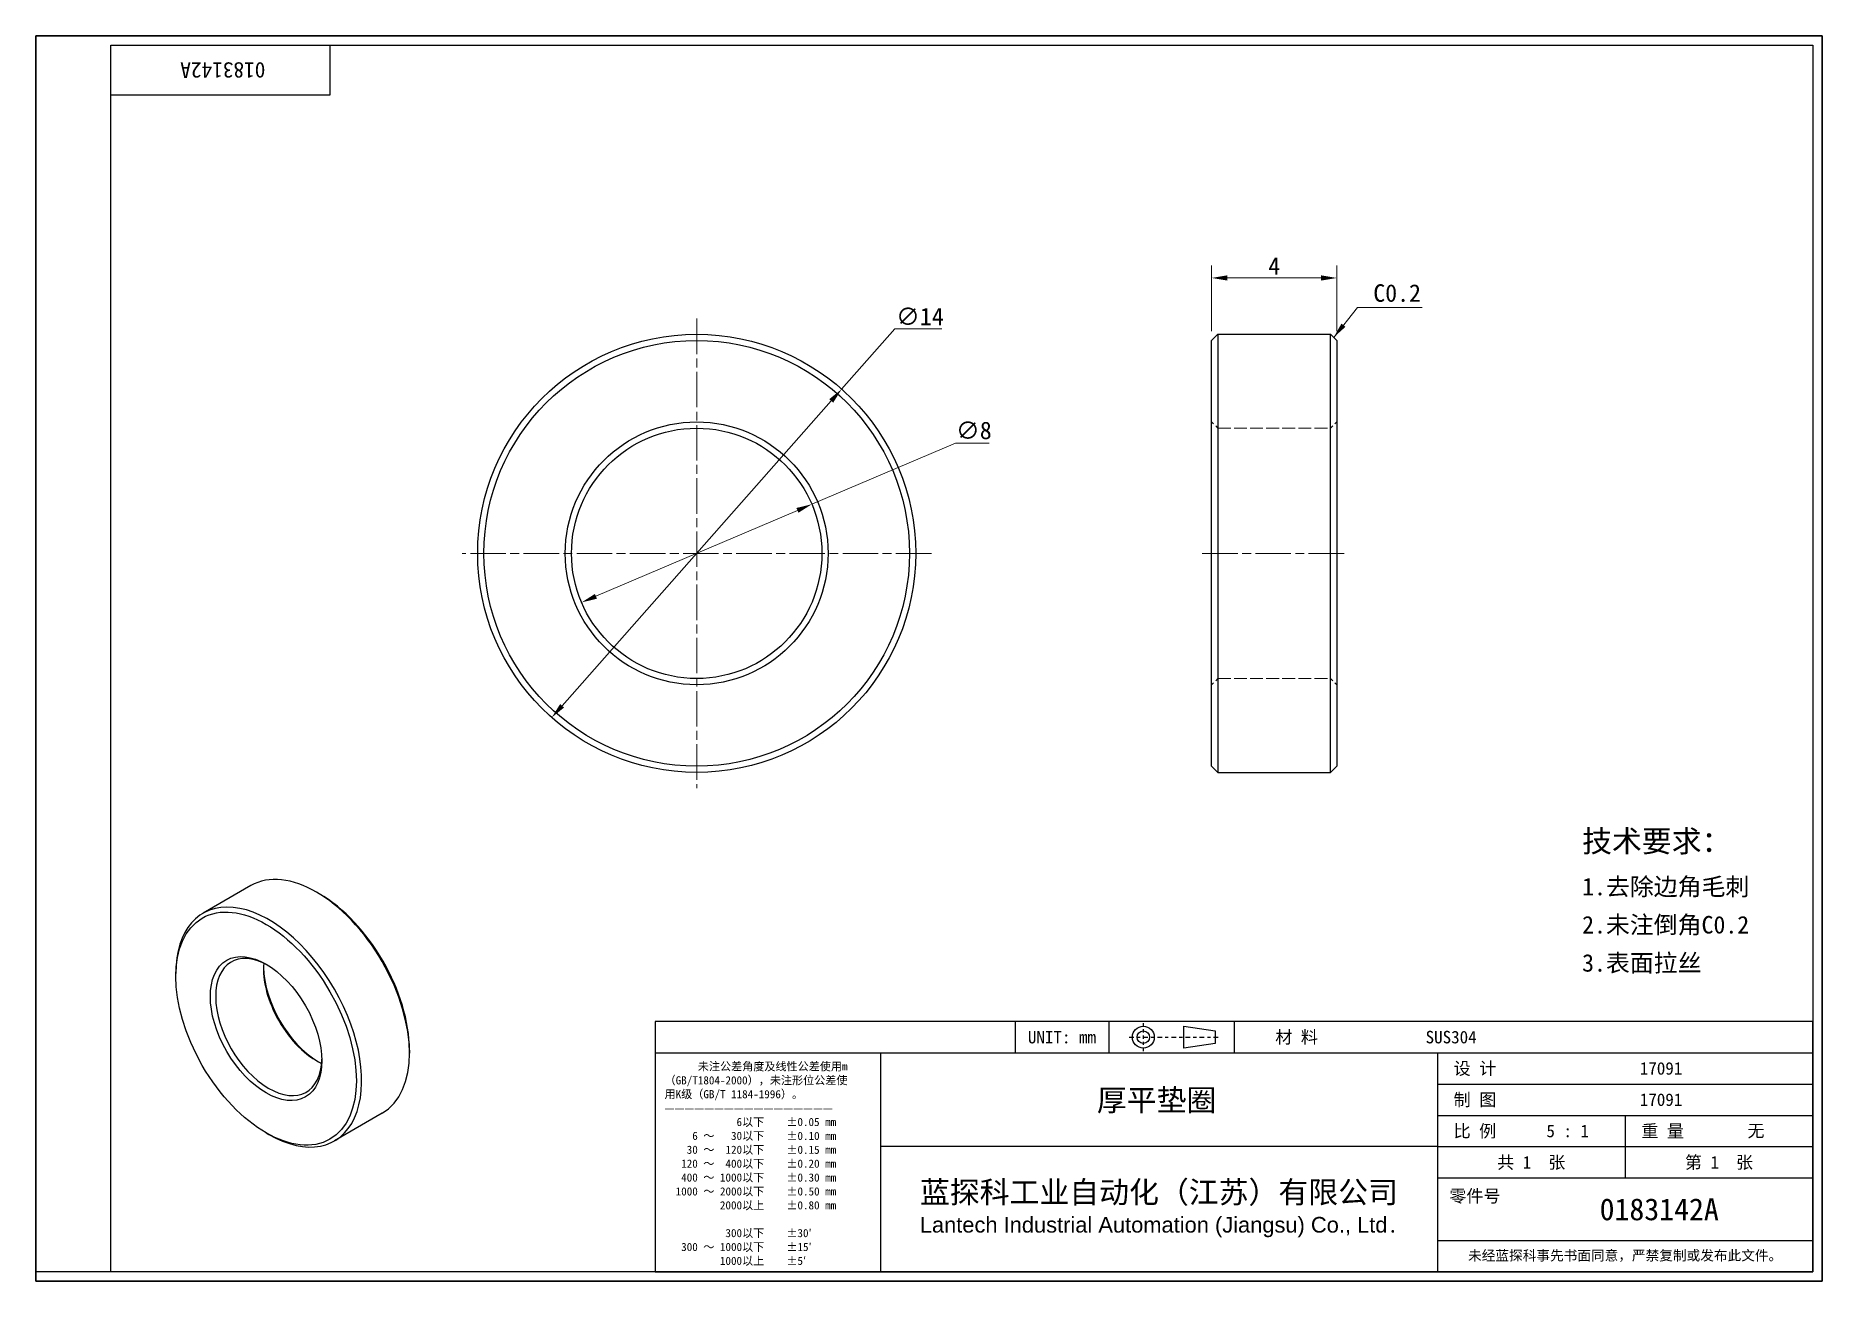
# Model space of a CAD drawing. Header units: millimetres. Extents: x 1.2 to 58.3, y 1.1 to 40.9.
import ezdxf
from ezdxf.enums import TextEntityAlignment as Align

# ---------------------------------------------------------------- set-up
doc = ezdxf.new("R2010")
doc.units = ezdxf.units.MM
doc.header["$LTSCALE"] = 0.2
doc.linetypes.add('CHAIN', pattern=[0.3543, 0.2362, -0.0295, 0.0591, -0.0295])
doc.linetypes.add('DASHED', pattern=[0.2067, 0.1654, -0.0413])
for name, color, linetype, lineweight in [('1', 7, 'Continuous', 18), ('可见 (ISO)', 7, 'Continuous', 25), ('图框 (ISO)', 7, 'Continuous', 35), ('标题 (ISO)', 7, 'Continuous', 25)]:
    doc.layers.add(name, color=color, linetype=linetype, lineweight=lineweight)
for name, color, linetype, lineweight, true_color in [('中心标记 (ISO)', 1, 'CHAIN', 18, 0xff0000), ('中心线 (ISO)', 1, 'CHAIN', 18, 0xff0000), ('尺寸 (ISO)', 7, 'Continuous', 18, 0x008000), ('符号 (ISO)', 7, 'Continuous', 18, 0x008000), ('隐藏 (ISO)', 5, 'DASHED', 18, 0x0000ff)]:
    doc.layers.add(name, color=color, linetype=linetype, lineweight=lineweight, true_color=true_color)
doc.styles.add('文本样式164', font='SimSun.ttf')
doc.styles.add('文本样式165', font='SimSun.ttf')
doc.styles.add('文本样式74', font='SimSun.ttf')
doc.styles.add('最新国标', font='simfang.ttf')
doc.styles.add('注释文本 (ISO)', font='simfang.ttf')
doc.dimstyles.new('默认 (GB)', dxfattribs={"dimscale": 0.2, "dimtxt": 2.8, "dimasz": 2.5, "dimexe": 2, "dimexo": 1.5, "dimgap": 0.5, "dimtad": 1, "dimtoh": 1, "dimdsep": 46, "dimtxsty": '最新国标', "dimcen": 0.09, "dimdle": 10, "dimclrd": 256, "dimclre": 256, "dimclrt": 256, "dimaunit": 1, "dimadec": 3, "dimazin": 2, "dimtfac": 0.535714, "dimtdec": 3, "dimtmove": 0, "dimatfit": 3, "dimfxl": 0, "dimtolj": 1, "dimlwd": -1, "dimlwe": -1, "dimarcsym": 0})
doc.dimstyles.new('默认 (GB)$7', dxfattribs={"dimscale": 0.2, "dimtxt": 2.8, "dimasz": 2.5, "dimexe": 2, "dimexo": 1.5, "dimgap": 0.5, "dimtad": 1, "dimtoh": 1, "dimdsep": 46, "dimtxsty": '最新国标', "dimcen": 0.09, "dimdle": 10, "dimclrd": 256, "dimclre": 256, "dimclrt": 256, "dimaunit": 1, "dimadec": 3, "dimazin": 2, "dimtfac": 0.535714, "dimtdec": 3, "dimtmove": 0, "dimatfit": 3, "dimfxl": 0, "dimtolj": 1, "dimlwd": -1, "dimlwe": -1, "dimarcsym": 0})

# ---------------------------------------------------------------- blocks, each defined once
blk = doc.blocks.new('图框 最新国标')
at = {"layer": '图框 (ISO)'}
for p, q in [((6, 7), (6, 204.5)), ((6, 204.5), (291.5, 204.5)), ((291.5, 204.5), (291.5, 5.5)), ((6, 7), (6, 5.5)), ((6, 7), (6, 5.5)), ((291.5, 5.5), (6, 5.5))]:
    blk.add_line(p, q, dxfattribs=at)
at = {"layer": '图框 (ISO)', "color": 7, "linetype": 'Continuous', "lineweight": 25}
for p, q in [((18, 203), (290, 203)), ((18, 7), (18, 203)), ((18, 203), (290, 203)), ((53, 203), (53, 195)), ((290, 203), (290, 7)), ((290, 203), (290, 7)), ((53, 195), (18, 195)), ((290, 7), (6, 7)), ((290, 7), (18, 7))]:
    blk.add_line(p, q, dxfattribs=at)
at = {"layer": '图框 (ISO)', "style": '文本样式74'}
blk.add_attdef('零件代号_001', (42.7, 200.25), '', height=2.5, rotation=180, dxfattribs=at)
blk = doc.blocks.new('标题栏 最新国标')
at = {"layer": '标题 (ISO)'}
for p, q in [((381.98, -183.84), (196.98, -183.84)), ((196.98, -183.84), (196.98, -223.84)), ((254.48, -183.84), (254.48, -188.84)), ((269.48, -183.84), (269.48, -188.84)), ((281.48, -188.09), (281.48, -184.59)), ((281.48, -184.59), (286.48, -185.34)), ((286.48, -185.34), (286.48, -187.34)), ((289.48, -183.84), (289.48, -188.84)), ((381.98, -223.84), (381.98, -183.84)), ((383.48, -183.84), (383.48, -225.34)), ((286.48, -187.34), (281.48, -188.09)), ((196.98, -188.84), (381.98, -188.84)), ((232.98, -188.84), (232.98, -223.84)), ((321.98, -188.84), (321.98, -223.84)), ((321.98, -193.84), (381.98, -193.84)), ((321.98, -198.84), (381.98, -198.84)), ((351.98, -198.84), (351.98, -208.84)), ((321.98, -203.84), (232.98, -203.84)), ((321.98, -203.84), (381.98, -203.84)), ((321.98, -208.84), (381.98, -208.84)), ((321.98, -218.84), (381.98, -218.84)), ((196.98, -223.84), (381.98, -223.84)), ((383.48, -225.34), (196.98, -225.34))]:
    blk.add_line(p, q, dxfattribs=at)
at = {"layer": '标题 (ISO)', "linetype": 'CHAIN', "ltscale": 5.000333}
blk.add_line((274.98, -184.09), (274.98, -188.59), dxfattribs=at)
at = {"layer": '标题 (ISO)', "linetype": 'CHAIN', "ltscale": 15.834605}
blk.add_line((272.73, -186.34), (286.98, -186.34), dxfattribs=at)
at = {"layer": '标题 (ISO)'}
for radius in [1.75, 1]:
    blk.add_circle((274.98, -186.34), radius, dxfattribs=at)
at = {"layer": '1', "style": '文本样式164'}
for s, p in [('UNIT: mm', (261.98, -186.34)), ('材 料', (299.48, -186.34)), ('设 计', (327.98, -191.34)), ('制 图', (327.98, -196.34)), ('比 例', (327.98, -201.34)), ('重 量', (357.98, -201.34)), ('共 1  张', (336.98, -206.34)), ('第 1  张', (366.98, -206.34))]:
    blk.add_text(s, height=2, dxfattribs=at).set_placement(p, align=Align.MIDDLE_CENTER)
at = {"layer": '标题 (ISO)', "style": '注释文本 (ISO)'}
for s, insert, char_height, attachment_point, line_spacing_factor in [('\\fSimSun|b0|i0;{\\H1.3000;      未注公差角度及线性公差使用m\\P}\\fSimSun|b0|i0;{\\H1.3000;（GB/T1804-2000），未注形位公差使\\P}\\fSimSun|b0|i0;{\\H1.3000;用K级（GB/T 1184-1996）。\\P}\\fSimSun|b0|i0;{\\H1.3000;—————————————————\\P}\\fSimSun|b0|i0;{\\H1.3000;             6以下    ±0.05 mm\\P}\\fSimSun|b0|i0;{\\H1.3000;     6 ～   30以下    ±0.10 mm\\P}\\fSimSun|b0|i0;{\\H1.3000;    30 ～  120以下    ±0.15 mm\\P}\\fSimSun|b0|i0;{\\H1.3000;   120 ～  400以下    ±0.20 mm\\P}\\fSimSun|b0|i0;{\\H1.3000;   400 ～ 1000以下    ±0.30 mm\\P}\\fSimSun|b0|i0;{\\H1.3000;  1000 ～ 2000以下    ±0.50 mm\\P}\\fSimSun|b0|i0;{\\H1.3000;          2000以上    ±0.80 mm\\P}\\fSimSun|b0|i0;{\\H1.3000;\\P}\\fSimSun|b0|i0;{\\H1.3000;           300以下    ±30′\\P}\\fSimSun|b0|i0;{\\H1.3000;   300 ～ 1000以下    ±15′\\P}\\fSimSun|b0|i0;{\\H1.3000;          1000以上    ±5′}', (198.48, -206.63), 1.3, 4, 1.023913), ('{\\fMicrosoft YaHei|b0|i0|c134|p34;\\H1.75x;蓝探科工业自动化（江苏）有限公司\\P\\fArial|b0|i0|c0|p34;\\H0.71429x;Lantech Industrial Automation (Jiangsu) Co., Ltd\\fFangSong|b0|i0|c134|p49;.\\H1.15195x; }', (277.48, -213.84), 2, 5, 0.978695)]:
    blk.add_mtext(s, dxfattribs=dict(at, insert=insert, char_height=char_height, attachment_point=attachment_point, line_spacing_factor=line_spacing_factor))
at = {"layer": '标题 (ISO)', "attachment_point": 5, "style": '注释文本 (ISO)'}
for s, insert, char_height in [('\\fFangSong|b0|i0;零件号', (327.98, -211.84), 2), ('\\fSimSun|b0|i0;{\\H1.6000;未经蓝探科事先书面同意，严禁复制或发布此文件。}', (351.98, -221.34), 1.6)]:
    blk.add_mtext(s, dxfattribs=dict(at, insert=insert, char_height=char_height))
at = {"layer": '标题 (ISO)'}
for tag, p, height, style in [('材料_001', (320.09, -187.33), 2, '注释文本 (ISO)'), ('设计人_001', (354.32, -192.33), 2, '注释文本 (ISO)'), ('库存编号_001', (267.56, -198.15), 3.5, '文本样式165'), ('设计人_001', (354.32, -197.33), 2, '注释文本 (ISO)'), ('视图比例_001', (339.4, -202.33), 2, '注释文本 (ISO)'), ('质量\\P3;_001', (371.53, -202.3), 2, '注释文本 (ISO)'), ('零件代号_001', (347.9, -215.59), 3.5, '文本样式165')]:
    blk.add_attdef(tag, p, '', height=height, dxfattribs=dict(at, style=style))
blk = doc.blocks.new('*D5')
at = {"layer": 'Defpoints', "color": 0, "transparency": 16777216}
for p in [(26.958, 29.607), (17.692, 19.113)]:
    blk.add_point(p, dxfattribs=at)
at = {"layer": '尺寸 (ISO)', "color": 116, "true_color": 0x00803f, "transparency": 16777216}
for p, q in [((26.958, 29.607), (28.655, 31.53)), ((28.655, 31.53), (30.163, 31.53)), ((18.023, 19.487), (26.627, 29.232))]:
    blk.add_line(p, q, dxfattribs=at)
for points in [[(26.564, 29.288), (26.689, 29.177), (26.958, 29.607)], [(17.96, 19.543), (18.085, 19.432), (17.692, 19.113)]]:
    blk.add_solid(points, dxfattribs=at)
at = {"layer": '尺寸 (ISO)', "transparency": 16777216, "insert": (29.459, 31.929), "char_height": 0.56, "attachment_point": 5, "style": '最新国标'}
blk.add_mtext('\\A1;∅14', dxfattribs=at)
blk = doc.blocks.new('*D6')
at = {"layer": 'Defpoints', "color": 0, "transparency": 16777216}
for p in [(26.004, 25.929), (18.645, 22.791)]:
    blk.add_point(p, dxfattribs=at)
at = {"layer": '尺寸 (ISO)', "color": 116, "true_color": 0x00803f, "transparency": 16777216}
for p, q in [((26.004, 25.929), (30.594, 27.886)), ((30.594, 27.886), (31.673, 27.886)), ((19.105, 22.987), (25.544, 25.733))]:
    blk.add_line(p, q, dxfattribs=at)
for points in [[(25.512, 25.809), (25.577, 25.656), (26.004, 25.929)], [(19.072, 23.064), (19.138, 22.911), (18.645, 22.791)]]:
    blk.add_solid(points, dxfattribs=at)
at = {"layer": '尺寸 (ISO)', "transparency": 16777216, "insert": (31.183, 28.285), "char_height": 0.56, "attachment_point": 5, "style": '最新国标'}
blk.add_mtext('\\A1;∅8', dxfattribs=at)
blk = doc.blocks.new('*D7')
at = {"layer": 'Defpoints', "color": 0, "transparency": 16777216}
for p in [(42.784, 33.16), (38.784, 31.16), (42.784, 31.16)]:
    blk.add_point(p, dxfattribs=at)
at = {"layer": '尺寸 (ISO)', "color": 116, "true_color": 0x00803f, "transparency": 16777216}
for p, q in [((38.784, 31.46), (38.784, 33.56)), ((39.284, 33.16), (42.284, 33.16)), ((42.784, 31.46), (42.784, 33.56))]:
    blk.add_line(p, q, dxfattribs=at)
for points in [[(39.284, 33.243), (39.284, 33.077), (38.784, 33.16)], [(42.284, 33.243), (42.284, 33.077), (42.784, 33.16)]]:
    blk.add_solid(points, dxfattribs=at)
at = {"layer": '尺寸 (ISO)', "transparency": 16777216, "insert": (40.784, 33.54), "char_height": 0.56, "attachment_point": 5, "style": '最新国标'}
blk.add_mtext('\\A1;4', dxfattribs=at)

msp = doc.modelspace()

# ---------------------------------------------------------------- linework, layer by layer
at = {"layer": '中心标记 (ISO)', "ltscale": 23.990969}
for p, q in [((22.325, 31.86), (22.325, 16.86)), ((29.825, 24.36), (14.825, 24.36))]:
    msp.add_line(p, q, dxfattribs=at)
at = {"layer": '中心线 (ISO)', "ltscale": 23.990969}
msp.add_line((38.484, 24.36), (43.084, 24.36), dxfattribs=at)
at = {"layer": '可见 (ISO)'}
for p, q in [((38.784, 31.16), (38.984, 31.36)), ((38.784, 17.56), (38.784, 31.16)), ((38.984, 31.36), (38.984, 17.36)), ((38.984, 31.36), (42.584, 31.36)), ((42.584, 17.36), (42.584, 31.36)), ((42.784, 31.16), (42.584, 31.36)), ((42.784, 31.16), (42.784, 17.56)), ((38.784, 17.56), (38.984, 17.36)), ((38.984, 17.36), (42.584, 17.36)), ((42.784, 17.56), (42.584, 17.36)), ((8.075, 13.742), (6.548, 12.86)), ((10.26, 13.485), (10.175, 13.534)), ((5.678, 10.839), (5.678, 10.937)), ((13.145, 8.488), (13.145, 8.39)), ((12.275, 6.467), (10.748, 5.585)), ((8.563, 5.842), (8.648, 5.793))]:
    msp.add_line(p, q, dxfattribs=at)
for radius in [7, 6.8, 4.2, 4]:
    msp.add_circle((22.325, 24.36), radius, dxfattribs=at)
for centre, major_axis, start_param, end_param in [((10.175, 10.105), (-2.1, 3.637), 3.141593, 6.283185), ((8.648, 9.223), (2.1, -3.637), 5.497787, 10.210176), ((10.26, 10.153), (-2.04, 3.533), 3.926991, 5.497787), ((8.648, 9.223), (1.2, -2.078), 2.380892, 7.043886), ((10.175, 10.105), (1.2, -2.078), 3.83141, 5.593368), ((10.26, 10.153), (-1.26, 2.182), 0.8095, 2.332092)]:
    msp.add_ellipse(centre, major_axis=major_axis, ratio=0.57735, start_param=start_param, end_param=end_param, dxfattribs=at)
for major_axis in [(-2.04, 3.533), (1.26, -2.182)]:
    msp.add_ellipse((8.563, 9.174), major_axis=major_axis, ratio=0.57735, dxfattribs=at)
at = {"layer": '隐藏 (ISO)', "ltscale": 2.693548}
for p, q in [((38.984, 28.36), (38.784, 28.56)), ((42.584, 28.36), (42.784, 28.56)), ((38.984, 20.36), (38.784, 20.16)), ((42.584, 20.36), (42.784, 20.16))]:
    msp.add_line(p, q, dxfattribs=at)
at = {"layer": '隐藏 (ISO)', "ltscale": 12.44039}
for p, q in [((38.984, 28.36), (42.584, 28.36)), ((38.984, 20.36), (42.584, 20.36))]:
    msp.add_line(p, q, dxfattribs=at)

# ---------------------------------------------------------------- block references
at = {"xscale": 0.2, "yscale": 0.2, "zscale": 0.2}
msp.add_blockref('图框 最新国标', (0, 0), dxfattribs=at).add_auto_attribs({'零件代号_001': '0183142A'})
ref = msp.add_blockref('标题栏 最新国标', (-18.397, 46.169), dxfattribs=dict(xscale=0.2, yscale=0.2, zscale=0.2))
ref.add_attrib('零件代号_001', '0183142A', (51.184, 3.05), dxfattribs={"layer": '标题 (ISO)', "height": 0.7, "style": '文本样式165'})
ref.add_attrib('库存编号_001', '厚平垫圈', (35.115, 6.538), dxfattribs={"layer": '标题 (ISO)', "height": 0.7, "style": '文本样式165'})
ref.add_attrib('质量\\P3;_001', '无', (55.909, 5.708), dxfattribs={"layer": '标题 (ISO)', "height": 0.4, "style": '注释文本 (ISO)'})
ref.add_attrib('视图比例_001', '5 : 1', (49.483, 5.703), dxfattribs={"layer": '标题 (ISO)', "height": 0.4, "style": '注释文本 (ISO)'})
ref.add_attrib('设计人_001', '17091', (52.467, 7.702), dxfattribs={"layer": '标题 (ISO)', "height": 0.4, "style": '注释文本 (ISO)'})
ref.add_attrib('设计人_001', '17091', (52.467, 6.702), dxfattribs={"layer": '标题 (ISO)', "height": 0.4, "style": '注释文本 (ISO)'})
ref.add_attrib('材料_001', 'SUS304', (45.622, 8.702), dxfattribs={"layer": '标题 (ISO)', "height": 0.4, "style": '注释文本 (ISO)'})

# ---------------------------------------------------------------- texts
at = {"layer": '符号 (ISO)', "insert": (43.95, 32.958), "char_height": 0.56, "attachment_point": 1, "style": '最新国标'}
msp.add_mtext('C0.2', dxfattribs=at)
at = {"layer": '符号 (ISO)', "insert": (50.624, 13.223), "char_height": 0.4, "width": 5.86854, "attachment_point": 4, "line_spacing_factor": 1.305367, "style": '注释文本 (ISO)'}
msp.add_mtext('{\\H1.75x;技术要求：\\H0.8x;\\P1.去除边角毛刺\\P2.未注倒角C0.2\\P3.表面拉丝}', dxfattribs=at)

# ---------------------------------------------------------------- dimensions: what is measured, and where the dimension line sits
at = {"layer": '尺寸 (ISO)', "color": 116, "true_color": 0x00803f}
dim = msp.add_linear_dim(base=(42.784, 33.16), p1=(38.784, 31.16), p2=(42.784, 31.16), angle=180, dimstyle='默认 (GB)', override={"dimgap": 0.5, "dimtoh": 0, "dimdec": 2, "dimtol": 0, "dimlim": 0, "dimtp": 0, "dimtm": 0, "dimtdec": 3, "dimtofl": 0, "dimatfit": 1}, dxfattribs=at)
dim.commit()
dim.dimension.update_dxf_attribs({"geometry": '*D7', "text_midpoint": (40.784, 33.16), "dimtype": 160})
for p1, p2, picture, middle in [((17.692, 19.113), (26.958, 29.607), '*D5', (29.459, 31.53)), ((18.645, 22.791), (26.004, 25.929), '*D6', (31.183, 27.886))]:
    dim = msp.add_diameter_dim_2p(p1=p1, p2=p2, dimstyle='默认 (GB)', override={"dimgap": 0.5, "dimtih": 1, "dimdec": 2, "dimlfac": 1, "dimtol": 0, "dimlim": 0, "dimtp": 0, "dimtm": 0, "dimtdec": 3, "dimatfit": 2}, dxfattribs=at)
    dim.commit()
    dim.dimension.update_dxf_attribs({"geometry": picture, "text_midpoint": middle, "dimtype": 163})

# ---------------------------------------------------------------- leaders
at = {"layer": '符号 (ISO)', "color": 116, "true_color": 0x00803f, "annotation_type": 0, "has_hookline": 1, "hookline_direction": 0, "text_width": 1.562}
msp.add_leader([(42.684, 31.26), (43.45, 32.218), (43.95, 32.218)], dimstyle='默认 (GB)$7', override={"dimgap": 0, "dimtad": 1}, dxfattribs=at)

doc.saveas('drawing.dxf')
